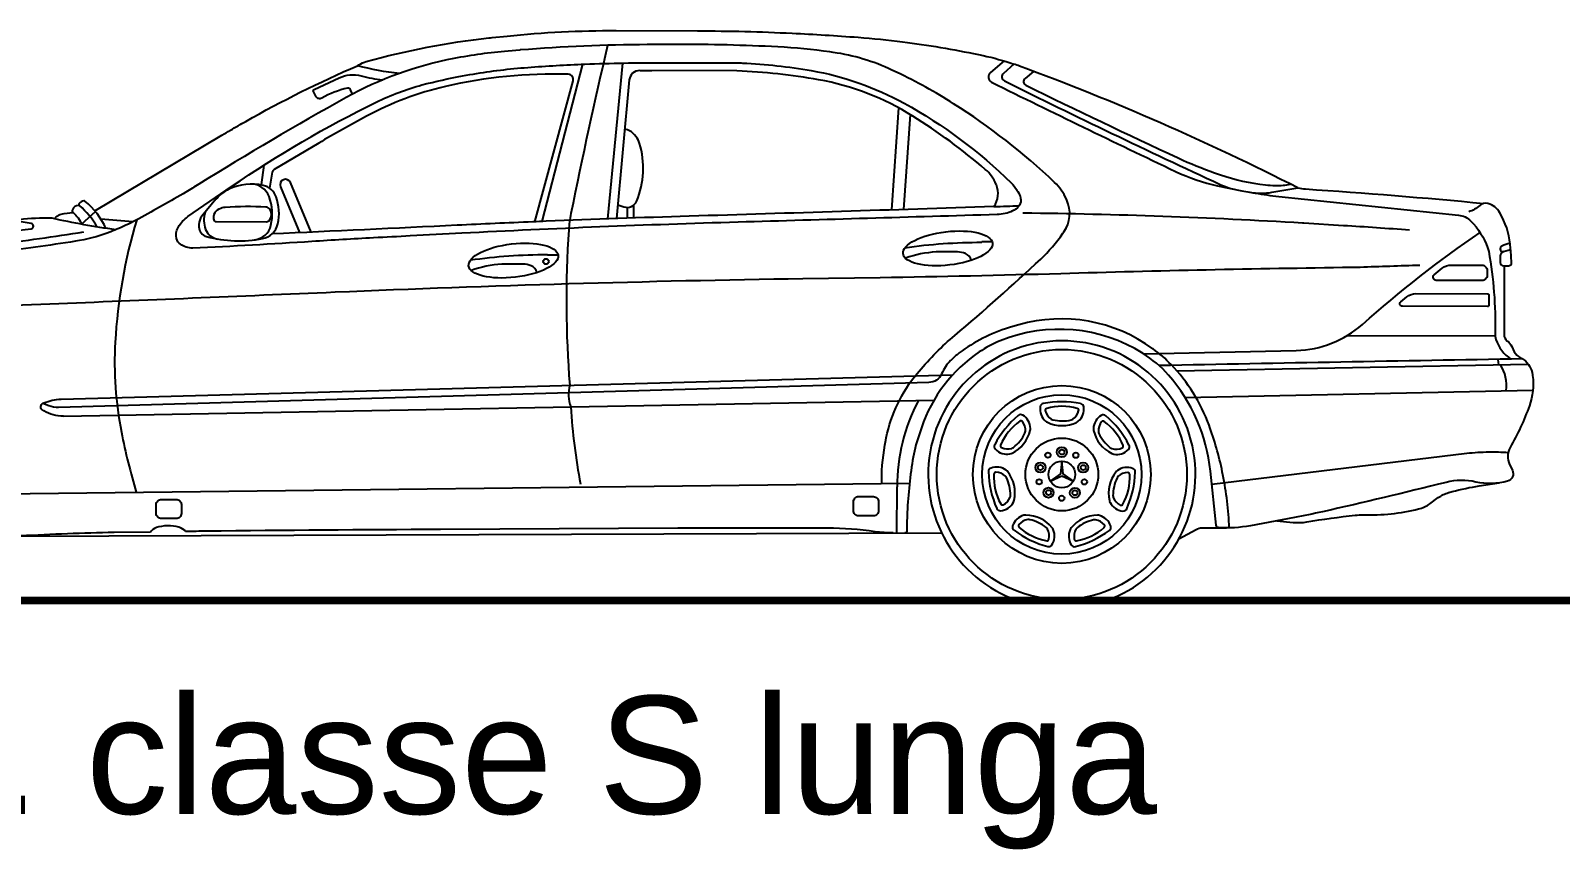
# Model space of a CAD drawing. Header units: millimetres. Extents: x -2250 to 8913, y -2502 to 1972.
# Drawn here: x 1986 to 5878, y -112 to 1972 of the extents above; entities that cross this region are included whole.
import ezdxf

# ---------------------------------------------------------------- set-up
doc = ezdxf.new("R2010")
doc.units = ezdxf.units.MM
doc.styles.add('titoli', font='')
doc.styles.get('titoli').set_extended_font_data('Swis721 Ex BT')

msp = doc.modelspace()

# ---------------------------------------------------------------- linework, layer by layer
at = {"color": 1}
for p, q in [((3286.9, 1485.9), (3391, 1886.1)), ((3454.7, 1492.7), (3492.3, 1889.1)), ((2572.8, 1578.8), (2579.9, 1629.6)), ((3503.8, 1521.4), (3503.7, 1494.5)), ((3519.8, 1527.6), (3519.8, 1495.2)), ((2115.3, 1479.3), (2150.8, 1511.1)), ((4405.9, 1435), (4433, 1435)), ((3300.6, 1401), (3327.8, 1400.9)), ((5718.5, 1135.1), (5721, 1121.4)), ((4902.1, 1106), (5796.2, 1122.8)), ((4923.5, 1037.6), (5808.1, 1057)), ((2069.2, 990.7), (4284.2, 1031.2)), ((4189.8, 693.3), (4190.1, 810.3))]:
    msp.add_line(p, q, dxfattribs=at)
for p, q in [((3536.6, 1869.8), (3566.3, 1869.8)), ((4177.2, 1515.4), (4195.1, 1774.8)), ((4207.4, 1516.3), (4224.1, 1758)), ((5336.3, 1196), (5712.2, 1195)), ((1912.7, 792.7), (4222, 819.6)), ((1949, 685.3), (4303.4, 693.7)), ((4723, 521.4), (4495.9, 521.4))]:
    msp.add_line(p, q)
for points in [[(2924.2, 1862.8, -0.042644), (2817.6, 1882.3), (2821, 1884.6, -0.078796), (2839.7, 1893.1, -0.040249), (3151.6, 1952.9, -0.001429), (3160, 1953.8), (3197.8, 1957.7, -0.02643), (3475.6, 1971.7), (3682.6, 1971.1, -0.011487), (3923.3, 1965, -0.006454), (4091.2, 1954.6, -0.014044), (4204.5, 1943), (4216.5, 1941.4, -0.020117), (4409, 1908.2, -0.030141), (4487.5, 1886.4)], [(4151.1, 818.8), (4151.1, 826.5, -0.049596), (4161.7, 929.6), (4162.9, 935.6, -0.124251), (4241.4, 1099), (4246.2, 1104.8, -0.044024), (4337.2, 1196.1, 0.013366), (4555.7, 1390.3, 0.05345), (4612.2, 1455.8), (4615, 1459.8, 0.262021), (4622.3, 1539.9), (4621.2, 1542.5, 0.097666), (4591, 1585.2, 0.048937), (4334.1, 1785.7, 0.03042), (4190.2, 1865.1), (4177.2, 1871.3, 0.075934), (4028, 1916.1), (4019.5, 1917.3, 0.02194), (3886.7, 1930.1, 0.014101), (3628.8, 1936.3), (3557.8, 1936.1, 0.000732), (3554.7, 1936, 0.017722), (3232.6, 1922.4, 0.002019), (3230.2, 1922.2), (3200.3, 1919.6, 0.02563), (3062.6, 1900.6, 0.079976), (2788.6, 1801.2, 0.011928), (2413.4, 1580.6, -0.004839), (2380.9, 1560.9, -0.010146), (2260.8, 1492.8, -0.021711), (2207.6, 1467), (2205.2, 1466, -0.015352), (2185, 1458), (2183.1, 1457.2, -0.047215), (2099.4, 1435.6, -0.011615), (1897.1, 1408.1)], [(4436.7, 1523.8, 0.256272), (4442.9, 1579.3), (4442.5, 1580.2, 0.118054), (4414.8, 1618.5, 0.037964), (4230.1, 1754.3, 0.095818), (3990.5, 1846.5, 0.033441), (3782.7, 1869.3), (3535.2, 1870, 0.388347), (3509, 1846.2), (3476.6, 1493.7)], [(4462.4, 1894.5), (4427.8, 1865.4, 0.541488), (4430.9, 1840.1, 0.002774), (4898.8, 1613.2, 0.059812), (5005.6, 1577), (5067.7, 1564, 0.010604), (5087.4, 1560.3), (5101.4, 1558, 0.015178), (5161.6, 1549.8), (5618.5, 1502.2, -0.17263), (5650.2, 1487, -0.109211), (5692.8, 1419.8, -0.041961), (5695.7, 1409.3, -0.051088), (5711.9, 1201.6, 0.080643), (5714.1, 1186, 0.177248), (5752.3, 1135.6)], [(3268.6, 1485.1), (3366, 1844, 0.484936), (3353.7, 1860.5, 0.064558), (3041, 1829.4, 0.065828), (2840.1, 1753.8, 0.011361), (2718.7, 1685.3), (2605.1, 1617.8, 0.217502), (2600.5, 1611), (2593.3, 1570.8)], [(5210.2, 1571.3, 0.032685), (5229.3, 1568.7, -0.007615), (5683.2, 1531.9)], [(4436.7, 1523.8, -0.000802), (3661.5, 1499.3, 0.002896), (3297.6, 1486.3, 0.000136), (3263.5, 1484.9, 0.00147), (3071, 1476.2, -0.000795), (2600, 1454.3)], [(5734.4, 1409.8, 0.333732), (5724.9, 1397.3), (5724.9, 1381.3, 0.414214), (5733.1, 1373.1), (5745.6, 1373.1, 0.436055), (5753.8, 1381.8), (5751.6, 1412.3, -0.004369), (5751.2, 1418, 0.108456), (5729, 1498.5), (5723.9, 1508, 0.212722), (5693.7, 1531.7, 0.249958), (5672.8, 1526.5, -0.103716), (5645.1, 1510.4)], [(2202.4, 1464.8, -0.020644), (2040.3, 1494, 0.048403), (2039.7, 1494.1, 0.03452), (1956.9, 1490.5), (1924.3, 1486.9, 0.015784), (1204.5, 1383, 0.010899), (1064.5, 1355.1), (1057.5, 1353.5, 0.020048), (894.2, 1310.4, 0.043584), (846.7, 1291.1), (844.2, 1289.8, 0.051077), (817.5, 1272.5, 0.22656), (813.8, 1264.9), (813.8, 1263.9, -0.158371), (811.9, 1258.1), (809.6, 1254.9, -0.145326), (804.4, 1251, 0.310852), (802.3, 1247.9), (802.3, 1238.5)], [(2255.6, 1490.1, 0.059055), (2200.8, 1178.5, 0.062764), (2216.6, 949.7, 0.02407), (2254.5, 796.7)], [(4817.2, 1149.5), (5206.1, 1158, 0.177687), (5374.2, 1223.9, -0.031025), (5673.7, 1458)], [(5750.2, 1430, 0.055954), (5728.9, 1423.2, 0.295358), (5725, 1417.3), (5725, 1415.8, 0.499552), (5733.3, 1409.5), (5751.4, 1414.7)], [(5735.2, 1373.1), (5734.8, 1197.9, 0.226412), (5742, 1182.6), (5743.6, 1181.3, -0.10878), (5754.1, 1168.1), (5760.7, 1154.5, 0.171341), (5776.3, 1139.2), (5778.6, 1138.1, -0.052042), (5784.5, 1134.6, -0.20057), (5807.1, 1096), (5807.4, 1093.8, -0.120435), (5799.1, 1016.5, -0.044508), (5750.1, 910.8, 0.251365), (5748.7, 867.5), (5755.9, 853, -0.466464), (5743.8, 825.4, -0.128174), (5663.2, 822.9, 0.117821), (5587.1, 822.1, -0.005965), (5272.5, 747.2, -0.009255), (5201.3, 732.6), (5089.8, 711.7, -0.062653), (5008.2, 706.9, -0.365345), (5002.1, 712.7), (4987.7, 850.4, 0.155243), (4880.8, 1095, 0.072508), (4816.1, 1150.2, 0.241046), (4453, 1182.3, 0.051609), (4399.4, 1153.8, 0.165443), (4252.3, 961.1), (4245.3, 940.2, 0.0409), (4229.9, 877.9, 0.030313), (4215.8, 736.7, 0.009115), (4215.5, 722.4), (4215.5, 698.6, -0.412408), (4210.2, 693.4)], [(5156.7, 724.2), (5198.5, 720.2, 0.066546), (5233.2, 721.5, -0.016929), (5356, 738.4, -0.031349), (5376.5, 739.2, 0.065494), (5517.4, 754.4, 0.098111), (5546.2, 767.8), (5567.3, 783.2, -0.090148), (5593.7, 795.9, -0.000256), (5593.8, 795.9), (5602.8, 798.4, -0.029933), (5671.8, 813.1), (5722.5, 820.7)], [(4180.4, 693.3, -0.036652), (4134.4, 696.5, 0.035108), (4013.1, 705.3), (3944.3, 705.5, 0.00186), (3632.4, 705.1), (3028.3, 702.2, 0.001365), (2433.7, 697.7, 0.000675), (2380, 697.1)], [(4907.6, 678.4), (4950.9, 702.2, -0.12738), (4966.8, 706.3), (5028.8, 706.2)], [(2290.8, 695.7), (2198, 694.3, 0.010416), (1960.3, 685.6, -0.013434)]]:
    msp.add_lwpolyline(points, format="xyb")
for points in [[(2149, 1513.2), (2472.3, 1705.5, -0.003845), (2494, 1718.2, -0.000852), (2533.2, 1740.7, -0.027788), (2817.6, 1882.3)], [(2951.6, 1449, 0.000048), (2858.1, 1444.2, 0.003995), (2701.4, 1434.9, -0.006311), (2398.1, 1418.3, -0.172611), (2366.6, 1428.1, -0.1708), (2356.9, 1442.5, -0.197494), (2360.8, 1470.6), (2361.6, 1472, -0.110578), (2386, 1498.2), (2497, 1574.6, -0.037024), (2864.9, 1789.5, -0.04761), (2981.4, 1833.3, -0.022549), (3084.3, 1856.2), (3103.4, 1859.6, -0.023622), (3241.4, 1877.2, -0.010064), (3386.7, 1885.9), (3395.8, 1886.2, -0.010508), (3594, 1889.9), (3782.7, 1889.4, -0.010408), (3796.8, 1889.1, -0.0322), (3972, 1870, -0.082827), (4208, 1786.9, -0.068092), (4480.5, 1584.3, -0.05763), (4495.1, 1566.2), (4495.3, 1565.9, -0.048386), (4503.3, 1550, -0.358941), (4492.6, 1517.4, -0.033007), (4483.9, 1512.6), (4484.3, 1512.8, -0.100784), (4444.9, 1503.5, -0.000358), (3785.6, 1484.1, 0.005591), (3083.2, 1456, 0.001028), (2951.6, 1449)], [(4487.5, 1886.4), (4460.9, 1862.9, 0.532659), (4463.5, 1843.5, 0.006364), (5012.3, 1580.1, 0.056969), (5048.7, 1568)], [(5088.6, 1560.1, 0.081934), (5143.6, 1560.2), (5210.2, 1571.3, 0.029355), (4501.7, 1881.3, 0.005589), (4487.5, 1886.4, 0.00527)], [(2804.4, 1809.8), (2799.5, 1821.3, 0.357858), (2792.1, 1825.1, 0.079653), (2726.2, 1799.4, -0.426388), (2712.6, 1803.3), (2705.2, 1817.1, -0.429937), (2706.7, 1821.6), (2770.9, 1851.6, -0.175503), (2826.5, 1856.5, 0.036807), (2881.5, 1846.2)], [(4537.7, 1867.9), (4515.8, 1849.5, 0.542689), (4517.8, 1832.7, 0.005329), (4905.9, 1647.5, 0.024599), (4998.3, 1610), (5013.1, 1604.9, 0.057209), (5127.5, 1579.1, 0.023128), (5152.4, 1577.6), (5153.5, 1577.5, 0.052574), (5191.1, 1580.9)], [(3479.8, 1528.7), (3494.8, 1523.4, 0.39937), (3527.8, 1538.1, 0.17274), (3534.9, 1684.7, 0.095091), (3525.8, 1702.2), (3522.4, 1706.4, 0.189888), (3497.5, 1720.8)], [(2555.3, 1439, 0.313206), (2597.1, 1476.3, 0.149914), (2592.5, 1549.4, 0.31601), (2545.9, 1581.2)], [(2699.3, 1458.8), (2646.8, 1584.8, 1), (2621.3, 1574.2), (2669.9, 1457.5)], [(2155.2, 1471.8, 0.091297), (2109.7, 1526.2, 0.186905), (2107.5, 1526.9, 0.29019), (2091.8, 1515.9, 0.328556), (2093.6, 1508.4, -0.120234), (2115.6, 1478.7)], [(2177.3, 1468.4, 0.118203), (2123.9, 1537.6, 0.221429), (2121.2, 1538.3, 0.15288), (2108.8, 1531.6, 0.43893), (2109.1, 1526.7)], [(4436.7, 1523.8, 0.000067), (4501.1, 1526)], [(1811.8, 1473.7, 0.059546), (1843.7, 1464.4), (1845.8, 1464.1, 0.025392), (1865.7, 1461.8, 0.054816), (1987.2, 1467.6, 0.846977), (1987.3, 1480.5), (1940.6, 1488.7)], [(2048, 1494.5, -0.11201), (2054.6, 1500.5), (2056.5, 1501.6, -0.09634), (2070.8, 1506.3), (2092.9, 1509.1)], [(2429.8, 1509.4, 0.176268), (2430.8, 1465.8, 0.26333), (2460.7, 1441.3)], [(5494.4, 1463.7, 0.00369), (5326, 1475.2), (5225.2, 1481.4, 0.000079), (5221.9, 1481.6, 0.012253), (4510.5, 1507.2)], [(4379.7, 1387.3, 0.221677), (4364.8, 1404.1), (4364.6, 1404.2, 0.100805), (4344.1, 1408.4), (4294, 1408.5, 0.015567), (4289.9, 1408.4, 0.071409), (4211.8, 1392.4)], [(5520.6, 1374.2, 0.000374), (5368.4, 1369.2, -0.005132), (5346.9, 1368.7, 0.004103), (4606.9, 1353, -0.003654), (4147.5, 1342.8), (3950.8, 1339.9, 0.006959), (2760.2, 1305.7, -0.000578), (2034.3, 1275.5), (1965.2, 1272.8, 0.001165), (1780.8, 1264.9)], [(3274.5, 1356.2, 0.221677), (3259.5, 1373), (3259.3, 1373, 0.100805), (3238.8, 1377.3), (3188.7, 1377.4, 0.015567), (3184.6, 1377.3, 0.071409), (3106.6, 1361.3)], [(5035.5, 706.2, 0.037408), (5019.4, 841.1, 0.038158), (4986.1, 961.4), (4984, 967.3, 0.106262), (4887.5, 1121.9, 0.042062), (4841.9, 1161.7), (4841.3, 1162, 0.232333), (4500, 1222.9), (4478.5, 1216.7, 0.004265), (4474.2, 1215.4, 0.087599), (4348.5, 1151.3, 0.036246), (4327.1, 1132.5), (4326.4, 1131.8, 0.091249), (4303.5, 1098.1, -0.289427), (4271, 1076.2), (2056.7, 1012.5, -0.10033), (2032.1, 1016.8), (2016.6, 1022.8)], [(2069.2, 990.7, -0.140091), (2019.1, 1004), (2016.4, 1005.6, -0.607705), (2017.5, 1023.3), (2019.4, 1024.1, -0.098234), (2063.1, 1034), (4331.8, 1095.8)], [(4657.4, 1022.5, 0.097716), (4562.1, 1022.7, 0.322137), (4554.3, 1014.3, 0.253076), (4568.2, 977.8, 0.067757), (4572.7, 974.9, 0.222331), (4646.9, 974.7, 0.067757), (4651.4, 977.6, 0.253076), (4665.5, 1014, 0.322137), (4657.7, 1022.4)], [(4498.3, 992.1, 0.097716), (4438.7, 917.7, 0.322137), (4440.4, 906.3, 0.253076), (4477.6, 894.4, 0.067757), (4482.7, 896.1, 0.222331), (4529.1, 954.1, 0.067757), (4529.7, 959.3, 0.253076), (4509.9, 993.1, 0.322137), (4498.5, 992.2)], [(4780.4, 917.1, 0.097716), (4721.2, 991.7, 0.322137), (4709.8, 992.6, 0.253076), (4689.9, 958.9, 0.067757), (4690.4, 953.6, 0.222331), (4736.5, 895.5, 0.067757), (4741.6, 893.8, 0.253076), (4778.9, 905.5, 0.322137), (4780.6, 916.8)], [(4991.3, 817.5), (5639.9, 896, -0.028551), (5695.9, 899.6, -0.017225), (5745.1, 898.2)], [(4422.9, 848.7, 0.097716), (4443.9, 755.7, 0.322137), (4453.8, 749.9, 0.253076), (4486.3, 771.7, 0.067757), (4488.1, 776.6, 0.222331), (4471.8, 849.1, 0.067757), (4468, 852.8, 0.253076), (4429.3, 858.4, 0.322137), (4422.9, 849)], [(4774.7, 755.1, 0.097716), (4796.1, 848, 0.322137), (4789.7, 857.5, 0.253076), (4751, 852.1, 0.067757), (4747.2, 848.4, 0.222331), (4730.4, 776, 0.067757), (4732.2, 771, 0.253076), (4764.7, 749.1, 0.322137), (4774.6, 754.9)], [(4487.9, 700.3, 0.097716), (4573.7, 658.8, 0.322137), (4584.4, 662.9, 0.253076), (4587.7, 701.9, 0.067757), (4585, 706.4, 0.222331), (4518.1, 738.8, 0.067757), (4512.9, 738.2, 0.253076), (4484.3, 711.4, 0.322137), (4487.7, 700.5)], [(4644.5, 658.7, 0.097716), (4730.5, 699.8, 0.322137), (4733.9, 710.8, 0.253076), (4705.5, 737.7, 0.067757), (4700.2, 738.3, 0.222331), (4633.3, 706.3, 0.067757), (4630.5, 701.8, 0.253076), (4633.6, 662.8, 0.322137), (4644.3, 658.6)]]:
    msp.add_lwpolyline(points, format="xyb", dxfattribs=at)
msp.add_lwpolyline([(2413.8, 1478.4), (2413.8, 1472.7, 0.34153), (2433.3, 1447.3, 0.111016), (2575.8, 1442.2, 0.299411), (2614.6, 1479.6, 0.143845), (2610.2, 1548.8, 0.253833), (2577.5, 1577.8, 0.17087), (2490.1, 1568, 0.107005), (2457.3, 1542.4), (2421.4, 1499.3, 0.174668)], format="xyb", close=True)
for points in [[(2451.2, 1492.3, 0.414214), (2457.7, 1485.7), (2585.7, 1485.4, 0.244782), (2593.8, 1489.6, 0.293426), (2594.9, 1516.1, 0.253087), (2584.3, 1522.6, 0.030099), (2480.4, 1521.6, 0.097933), (2465.7, 1517.6), (2464.2, 1516.9, 0.17605), (2452, 1504.1, 0.103126), (2451.2, 1500.2)], [(5557.2, 1350.5), (5577.5, 1366.9, -0.172161), (5600.2, 1374.9), (5678.7, 1374.7, -0.414214), (5691.7, 1361.6), (5691.7, 1348.7, -0.414214), (5678.6, 1335.7), (5562.3, 1336, -0.70625)], [(5692.6, 1269.4), (5476, 1270, -0.70625), (5471.9, 1281.6), (5487.5, 1294.3, -0.172161), (5510.3, 1302.3), (5692.7, 1301.8, -0.414214), (5696, 1298.5), (5695.9, 1272.7, -0.414214)], [(2318.3, 729.8, -0.414214), (2305.1, 743), (2305.2, 765.6, -0.414214), (2318.4, 778.7), (2356.1, 778.6, -0.414214), (2369.3, 765.4), (2369.2, 742.9, -0.414214), (2356, 729.7)], [(4092.4, 737, -0.414214), (4079.3, 750.2), (4079.3, 772.8, -0.414214), (4092.5, 785.9), (4130.3, 785.8, -0.414214), (4143.4, 772.6), (4143.4, 750, -0.414214), (4130.2, 736.9)]]:
    msp.add_lwpolyline(points, format="xyb", close=True, dxfattribs=at)
at = {"color": 30}
for points in [[(4633, 980.9, 0.09612), (4637.6, 982.9, 0.186261), (4652.3, 1004.4, 0.399927), (4648.8, 1010.2, 0.139841), (4571, 1010.4, 0.399927), (4567.5, 1004.6, 0.186261), (4582.1, 983.1, 0.09612), (4586.6, 981.1, 0.111476)], [(4515.6, 947.1, 0.09612), (4516.9, 951.9, 0.186261), (4509.2, 976.7, 0.399927), (4502.5, 977.7, 0.139841), (4453.8, 916.9, 0.399927), (4456.2, 910.6, 0.186261), (4482.1, 908.6, 0.09612), (4486.6, 910.9, 0.111476)], [(4732.7, 910.2, 0.09612), (4737.1, 907.9, 0.186261), (4763.1, 909.8, 0.399927), (4765.5, 916.1, 0.139841), (4717.1, 977.2, 0.399927), (4710.4, 976.2, 0.186261), (4702.6, 951.4, 0.09612), (4703.9, 946.6, 0.111476)], [(4468.8, 834.1, 0.09612), (4465.9, 838.1, 0.186261), (4441.7, 847.7, 0.399927), (4436.7, 843, 0.139841), (4453.9, 767, 0.399927), (4460.3, 765, 0.186261), (4478.1, 784, 0.09612), (4479, 788.9, 0.111476)], [(4739.6, 788.2, 0.09612), (4740.5, 783.3, 0.186261), (4758.2, 764.2, 0.399927), (4764.7, 766.2, 0.139841), (4782.2, 842.1, 0.399927), (4777.3, 846.8, 0.186261), (4753, 837.4, 0.09612), (4750, 833.4, 0.111476)], [(4528, 727.1, 0.09612), (4523, 727.3, 0.186261), (4500.5, 714.4, 0.399927), (4501, 707.6, 0.139841), (4571.1, 673.6, 0.399927), (4576.7, 677.4, 0.186261), (4573, 703.1, 0.09612), (4569.7, 706.9, 0.111476)], [(4648.5, 706.7, 0.09612), (4645.2, 702.9, 0.186261), (4641.3, 677.2, 0.399927), (4647, 673.4, 0.139841), (4717.2, 707, 0.399927), (4717.8, 713.8, 0.186261), (4695.3, 726.9, 0.09612), (4690.3, 726.7, 0.111476)]]:
    msp.add_lwpolyline(points, format="xyb", close=True, dxfattribs=at)
at = {"color": 1}
msp.add_lwpolyline([(4609.4, 838.4), (4639, 824.9), (4612.6, 843.9), (4609.5, 876.2), (4606.3, 843.9), (4579.9, 825.1)], close=True, dxfattribs=at)
at = {"color": 5, "const_width": 20}
msp.add_lwpolyline([(-2239.7, 521.4), (8902.6, 521.4)], dxfattribs=at)
at = {"color": 1}
for centre, radius in [((3296.9, 1384.2), 7.08), ((4609.5, 842.1), 318.1), ((4609.5, 842.1), 202.9), ((4609.5, 842.1), 92.6), ((4574, 891.2), 6.77), ((4609.6, 899.2), 12.8), ((4609.6, 899.2), 6.48), ((4645.2, 891), 6.77), ((4555.1, 859.9), 12.8), ((4555.1, 859.9), 6.48), ((4609.5, 842.1), 34.1), ((4663.9, 859.6), 12.8), ((4663.9, 859.6), 6.48), ((4551.8, 823.5), 6.77), ((4667, 823.2), 6.77), ((4575.7, 795.9), 12.8), ((4575.7, 795.9), 6.48), ((4609.3, 781.5), 6.77), ((4642.9, 795.7), 12.8), ((4642.9, 795.7), 6.48)]:
    msp.add_circle(centre, radius, dxfattribs=at)
msp.add_circle((4609.5, 842.1), 226.2)
for centre, radius, start, end in [((17014.8, -1243), 13928.4, 166.81519, 168.61732), ((3668.5, 1443.8), 314.4, 168.6173, 176.2413), ((6102.9, 1283.9), 2754, 176.2413, 184.4699), ((4609.5, 842.1), 340.1, 289.5066, 250.4934), ((3448.9, 1046.3), 94.5, 165.9232, 199.7704), ((4961.5, 1114.6), 1604.6, 183.5851, 190.6624)]:
    msp.add_arc(centre, radius, start, end)
for centre, radius, start, end in [((1855.6, -2667.7), 4170.7, 84.6375, 85.7589), ((1405.8, 5777.2), 4376.4, 276.4154, 279.4058), ((4402.4, 87.9), 1344.2, 89.8518, 98.2389), ((3297.1, 56.8), 1344.2, 89.8518, 98.2389), ((12056, -367240.2), 368429.8, 90.975701, 91.119622), ((5637.9, 1068.1), 103, 352.9662, 31.207), ((4668.2, 809.1), 478.1, 152.412, 179.8518)]:
    msp.add_arc(centre, radius, start, end, dxfattribs=at)
for centre in [(4319.3, 1417.5), (3214.1, 1386.4)]:
    msp.add_ellipse(centre, major_axis=(-113.9, -13.4), ratio=0.371343, dxfattribs=at)
msp.add_ellipse((2335.8, 691.7), major_axis=(-45.9, 0.1), ratio=0.430089, start_param=3.420789, end_param=6.08516)

# ---------------------------------------------------------------- texts
at = {"style": 'titoli'}
msp.add_text('M.B. classe S lunga', height=300, dxfattribs=at).set_placement((1148.3, -21.5))

doc.saveas('drawing.dxf')
